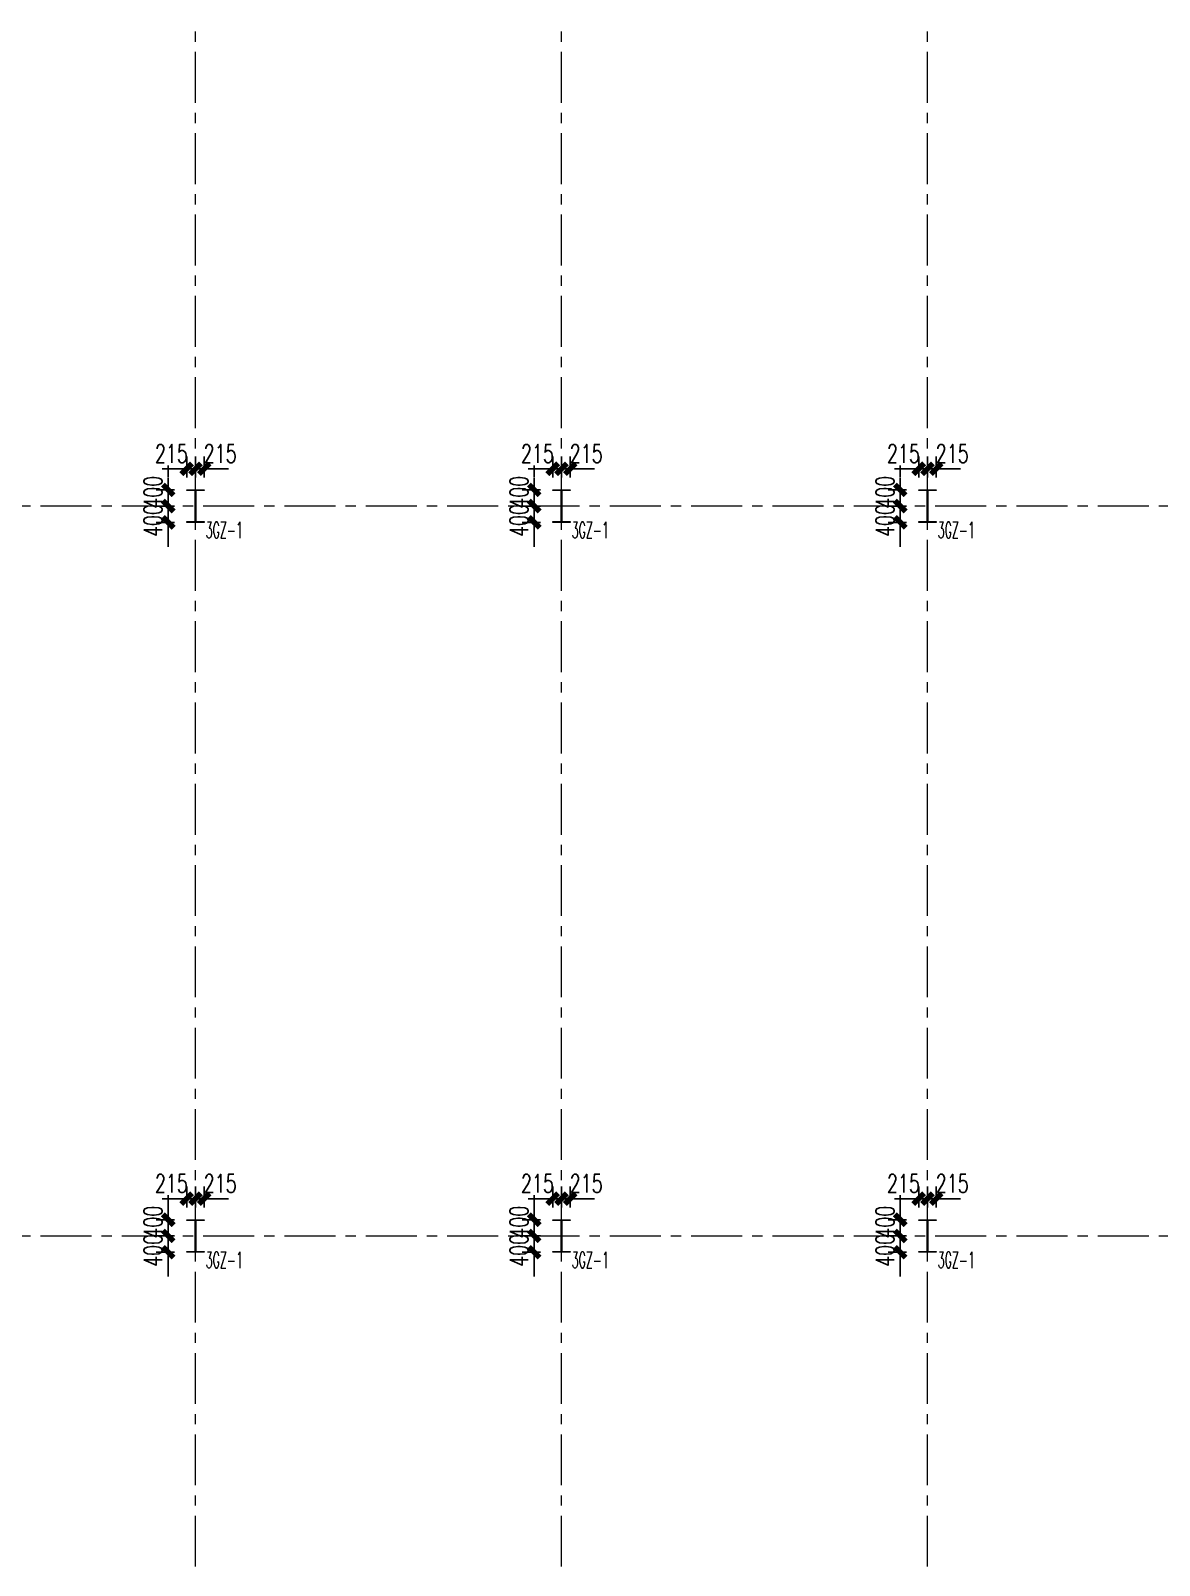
# Model space of a CAD drawing. Extents: x -1201378 to 2367219, y -619313 to 244905.
# Drawn here: x 68190 to 95943, y -245397 to -207656 of the extents above; entities that cross this region are included whole.
import ezdxf
from ezdxf.enums import TextEntityAlignment as Align

# ---------------------------------------------------------------- set-up
doc = ezdxf.new("R2010")
doc.units = 0
doc.header["$LTSCALE"] = 1000
doc.linetypes.add('CENTER', pattern=[2, 1.25, -0.25, 0.25, -0.25])
doc.layers.get('0').update_dxf_attribs({"linetype": 'CONTINUOUS'})
doc.layers.get('Defpoints').update_dxf_attribs({"linetype": 'CONTINUOUS'})
for name, color, linetype in [('A-WINDOW', 140, 'CONTINUOUS'), ('S-DIMZ', 115, 'CONTINUOUS'), ('S-SGJ', 21, 'CONTINUOUS')]:
    doc.layers.add(name, color=color, linetype=linetype)
for name, color, linetype, lineweight in [('S-axis', 111, 'CONTINUOUS', 0), ('S-col', 2, 'CONTINUOUS', 0), ('S-dote', 5, 'CENTER', 0)]:
    doc.layers.add(name, color=color, linetype=linetype, lineweight=lineweight)
doc.styles.add('SS1', font='tj-romans1.shx', dxfattribs={"width": 0.7, "bigfont": 'tj-hztxt1.shx'})
doc.dimstyles.new('S-150-ARCHI', dxfattribs={"dimscale": 150, "dimtxt": 3, "dimasz": 2, "dimexe": 2, "dimexo": 2, "dimgap": 1, "dimtad": 1, "dimdec": 0, "dimzin": 0, "dimdsep": 46, "dimtxsty": 'SS1', "dimblk1": 'TT', "dimblk2": 'TT', "dimsah": 1, "dimcen": 1, "dimclrd": 256, "dimclre": 256, "dimclrt": 256, "dimadec": 0, "dimazin": 0, "dimtfac": 1, "dimtdec": 0, "dimtix": 1, "dimtmove": 2, "dimatfit": 0, "dimldrblk": 'TT', "dimfxl": 2, "dimtolj": 1, "dimtzin": 0, "dimarcsym": 0})

# ---------------------------------------------------------------- blocks, each defined once
blk = doc.blocks.new('w42343243')
at = {"layer": 'S-col'}
blk.add_lwpolyline([(-165069, 621020), (-164639, 621020), (-164639, 621002), (-164848, 621002), (-164848, 620238), (-164639, 620238), (-164639, 620220), (-165069, 620220), (-165069, 620238), (-164860, 620238), (-164860, 621002), (-165069, 621002)], close=True, dxfattribs=at)
blk = doc.blocks.new('42343')
at = {"layer": 'A-WINDOW'}
for p in [(-108000, -35800), (-99000, -35800), (-90000, -35800), (-108000, -53750), (-99000, -53750), (-90000, -53750)]:
    blk.add_blockref('w42343243', p, dxfattribs=at)
blk = doc.blocks.new('3#轴网')
at = {"layer": 'S-dote'}
for p, q in [((-227758.5, -363428.2), (-227758.5, -277948.2)), ((-218758.5, -363428.2), (-218758.5, -277944.2)), ((-209758.5, -363428.2), (-209758.5, -277944.2)), ((-78316.2, -319348.2), (-273210.6, -319348.2)), ((-78316.2, -337298.2), (-273210.6, -337298.2))]:
    blk.add_line(p, q, dxfattribs=at)
blk = doc.blocks.new('TT')
blk.add_line((-0.97, 0), (0.97, 0))
at = {"const_width": 0.45}
blk.add_lwpolyline([(-0.44, -0.44), (0.44, 0.44)], dxfattribs=at)
blk = doc.blocks.new('*D3934')
at = {"layer": 'Defpoints', "color": 0, "transparency": 16777216}
for p in [(72242, -236380), (72242, -236898), (72457, -236898)]:
    blk.add_point(p, dxfattribs=at)
at = {"layer": 'S-DIMZ', "lineweight": -2, "transparency": 16777216}
for p, q in [((72242, -236598), (72242, -236080)), ((72457, -236598), (72457, -236080)), ((71942, -236380), (71642, -236380)), ((72457, -236380), (72242, -236380)), ((72757, -236380), (73057, -236380))]:
    blk.add_line(p, q, dxfattribs=at)
at = {"layer": 'S-DIMZ', "lineweight": -2, "transparency": 16777216, "xscale": 300, "yscale": 300, "zscale": 300}
blk.add_blockref('TT', (72242, -236380), dxfattribs=at)
at = {"layer": 'S-DIMZ', "lineweight": -2, "transparency": 16777216, "xscale": 300, "yscale": 300, "zscale": 300, "rotation": 180}
blk.add_blockref('TT', (72457, -236380), dxfattribs=at)
at = {"layer": 'S-DIMZ', "transparency": 16777216, "insert": (72850, -236005), "char_height": 450, "attachment_point": 5, "style": 'SS1'}
blk.add_mtext('\\A1;215', dxfattribs=at)
blk = doc.blocks.new('*D3935')
at = {"layer": 'Defpoints', "color": 0, "transparency": 16777216}
for p in [(72027, -236380), (72027, -236898), (72242, -236898)]:
    blk.add_point(p, dxfattribs=at)
at = {"layer": 'S-DIMZ', "lineweight": -2, "transparency": 16777216}
for p, q in [((72027, -236598), (72027, -236080)), ((72242, -236598), (72242, -236080)), ((71727, -236380), (71427, -236380)), ((72242, -236380), (72027, -236380)), ((72542, -236380), (72842, -236380))]:
    blk.add_line(p, q, dxfattribs=at)
at = {"layer": 'S-DIMZ', "lineweight": -2, "transparency": 16777216, "xscale": 300, "yscale": 300, "zscale": 300}
blk.add_blockref('TT', (72027, -236380), dxfattribs=at)
at = {"layer": 'S-DIMZ', "lineweight": -2, "transparency": 16777216, "xscale": 300, "yscale": 300, "zscale": 300, "rotation": 180}
blk.add_blockref('TT', (72242, -236380), dxfattribs=at)
at = {"layer": 'S-DIMZ', "transparency": 16777216, "insert": (71651, -236005), "char_height": 450, "attachment_point": 5, "style": 'SS1'}
blk.add_mtext('\\A1;215', dxfattribs=at)
blk = doc.blocks.new('*D3936')
at = {"layer": 'Defpoints', "color": 0, "transparency": 16777216}
for p in [(72027, -236898), (71573, -237298), (72027, -237298)]:
    blk.add_point(p, dxfattribs=at)
at = {"layer": 'S-DIMZ', "lineweight": -2, "transparency": 16777216}
for p, q in [((71573, -236598), (71573, -236298)), ((71727, -236898), (71273, -236898)), ((71573, -236898), (71573, -237298)), ((71727, -237298), (71273, -237298)), ((71573, -237598), (71573, -237898))]:
    blk.add_line(p, q, dxfattribs=at)
at = {"layer": 'S-DIMZ', "lineweight": -2, "transparency": 16777216, "xscale": 300, "yscale": 300, "zscale": 300}
for p, rotation in [((71573, -236898), 270), ((71573, -237298), 90)]:
    blk.add_blockref('TT', p, dxfattribs=dict(at, rotation=rotation))
at = {"layer": 'S-DIMZ', "transparency": 16777216, "insert": (71198, -236958), "char_height": 450, "attachment_point": 5, "rotation": 90, "style": 'SS1'}
blk.add_mtext('\\A1;400', dxfattribs=at)
blk = doc.blocks.new('*D3937')
at = {"layer": 'Defpoints', "color": 0, "transparency": 16777216}
for p in [(72027, -237298), (71573, -237698), (72027, -237698)]:
    blk.add_point(p, dxfattribs=at)
at = {"layer": 'S-DIMZ', "lineweight": -2, "transparency": 16777216}
for p, q in [((71573, -236998), (71573, -236698)), ((71727, -237298), (71273, -237298)), ((71573, -237298), (71573, -237698)), ((71727, -237698), (71273, -237698)), ((71573, -237998), (71573, -238298))]:
    blk.add_line(p, q, dxfattribs=at)
at = {"layer": 'S-DIMZ', "lineweight": -2, "transparency": 16777216, "xscale": 300, "yscale": 300, "zscale": 300}
for p, rotation in [((71573, -237298), 270), ((71573, -237698), 90)]:
    blk.add_blockref('TT', p, dxfattribs=dict(at, rotation=rotation))
at = {"layer": 'S-DIMZ', "transparency": 16777216, "insert": (71198, -237652), "char_height": 450, "attachment_point": 5, "rotation": 90, "style": 'SS1'}
blk.add_mtext('\\A1;400', dxfattribs=at)
blk = doc.blocks.new('*D3969')
at = {"layer": 'Defpoints', "color": 0, "transparency": 16777216}
for p in [(81242, -236380), (81242, -236898), (81457, -236898)]:
    blk.add_point(p, dxfattribs=at)
at = {"layer": 'S-DIMZ', "lineweight": -2, "transparency": 16777216}
for p, q in [((81242, -236598), (81242, -236080)), ((81457, -236598), (81457, -236080)), ((80942, -236380), (80642, -236380)), ((81457, -236380), (81242, -236380)), ((81757, -236380), (82057, -236380))]:
    blk.add_line(p, q, dxfattribs=at)
at = {"layer": 'S-DIMZ', "lineweight": -2, "transparency": 16777216, "xscale": 300, "yscale": 300, "zscale": 300}
blk.add_blockref('TT', (81242, -236380), dxfattribs=at)
at = {"layer": 'S-DIMZ', "lineweight": -2, "transparency": 16777216, "xscale": 300, "yscale": 300, "zscale": 300, "rotation": 180}
blk.add_blockref('TT', (81457, -236380), dxfattribs=at)
at = {"layer": 'S-DIMZ', "transparency": 16777216, "insert": (81850, -236005), "char_height": 450, "attachment_point": 5, "style": 'SS1'}
blk.add_mtext('\\A1;215', dxfattribs=at)
blk = doc.blocks.new('*D3970')
at = {"layer": 'Defpoints', "color": 0, "transparency": 16777216}
for p in [(81027, -236380), (81027, -236898), (81242, -236898)]:
    blk.add_point(p, dxfattribs=at)
at = {"layer": 'S-DIMZ', "lineweight": -2, "transparency": 16777216}
for p, q in [((81027, -236598), (81027, -236080)), ((81242, -236598), (81242, -236080)), ((80727, -236380), (80427, -236380)), ((81242, -236380), (81027, -236380)), ((81542, -236380), (81842, -236380))]:
    blk.add_line(p, q, dxfattribs=at)
at = {"layer": 'S-DIMZ', "lineweight": -2, "transparency": 16777216, "xscale": 300, "yscale": 300, "zscale": 300}
blk.add_blockref('TT', (81027, -236380), dxfattribs=at)
at = {"layer": 'S-DIMZ', "lineweight": -2, "transparency": 16777216, "xscale": 300, "yscale": 300, "zscale": 300, "rotation": 180}
blk.add_blockref('TT', (81242, -236380), dxfattribs=at)
at = {"layer": 'S-DIMZ', "transparency": 16777216, "insert": (80651, -236005), "char_height": 450, "attachment_point": 5, "style": 'SS1'}
blk.add_mtext('\\A1;215', dxfattribs=at)
blk = doc.blocks.new('*D3971')
at = {"layer": 'Defpoints', "color": 0, "transparency": 16777216}
for p in [(81027, -236898), (80573, -237298), (81027, -237298)]:
    blk.add_point(p, dxfattribs=at)
at = {"layer": 'S-DIMZ', "lineweight": -2, "transparency": 16777216}
for p, q in [((80573, -236598), (80573, -236298)), ((80727, -236898), (80273, -236898)), ((80573, -236898), (80573, -237298)), ((80727, -237298), (80273, -237298)), ((80573, -237598), (80573, -237898))]:
    blk.add_line(p, q, dxfattribs=at)
at = {"layer": 'S-DIMZ', "lineweight": -2, "transparency": 16777216, "xscale": 300, "yscale": 300, "zscale": 300}
for p, rotation in [((80573, -236898), 270), ((80573, -237298), 90)]:
    blk.add_blockref('TT', p, dxfattribs=dict(at, rotation=rotation))
at = {"layer": 'S-DIMZ', "transparency": 16777216, "insert": (80198, -236958), "char_height": 450, "attachment_point": 5, "rotation": 90, "style": 'SS1'}
blk.add_mtext('\\A1;400', dxfattribs=at)
blk = doc.blocks.new('*D3972')
at = {"layer": 'Defpoints', "color": 0, "transparency": 16777216}
for p in [(81027, -237298), (80573, -237698), (81027, -237698)]:
    blk.add_point(p, dxfattribs=at)
at = {"layer": 'S-DIMZ', "lineweight": -2, "transparency": 16777216}
for p, q in [((80573, -236998), (80573, -236698)), ((80727, -237298), (80273, -237298)), ((80573, -237298), (80573, -237698)), ((80727, -237698), (80273, -237698)), ((80573, -237998), (80573, -238298))]:
    blk.add_line(p, q, dxfattribs=at)
at = {"layer": 'S-DIMZ', "lineweight": -2, "transparency": 16777216, "xscale": 300, "yscale": 300, "zscale": 300}
for p, rotation in [((80573, -237298), 270), ((80573, -237698), 90)]:
    blk.add_blockref('TT', p, dxfattribs=dict(at, rotation=rotation))
at = {"layer": 'S-DIMZ', "transparency": 16777216, "insert": (80198, -237652), "char_height": 450, "attachment_point": 5, "rotation": 90, "style": 'SS1'}
blk.add_mtext('\\A1;400', dxfattribs=at)
blk = doc.blocks.new('*D3938')
at = {"layer": 'Defpoints', "color": 0, "transparency": 16777216}
for p in [(90242, -236380), (90242, -236898), (90457, -236898)]:
    blk.add_point(p, dxfattribs=at)
at = {"layer": 'S-DIMZ', "lineweight": -2, "transparency": 16777216}
for p, q in [((90242, -236598), (90242, -236080)), ((90457, -236598), (90457, -236080)), ((89942, -236380), (89642, -236380)), ((90457, -236380), (90242, -236380)), ((90757, -236380), (91057, -236380))]:
    blk.add_line(p, q, dxfattribs=at)
at = {"layer": 'S-DIMZ', "lineweight": -2, "transparency": 16777216, "xscale": 300, "yscale": 300, "zscale": 300}
blk.add_blockref('TT', (90242, -236380), dxfattribs=at)
at = {"layer": 'S-DIMZ', "lineweight": -2, "transparency": 16777216, "xscale": 300, "yscale": 300, "zscale": 300, "rotation": 180}
blk.add_blockref('TT', (90457, -236380), dxfattribs=at)
at = {"layer": 'S-DIMZ', "transparency": 16777216, "insert": (90850, -236005), "char_height": 450, "attachment_point": 5, "style": 'SS1'}
blk.add_mtext('\\A1;215', dxfattribs=at)
blk = doc.blocks.new('*D3939')
at = {"layer": 'Defpoints', "color": 0, "transparency": 16777216}
for p in [(90027, -236380), (90027, -236898), (90242, -236898)]:
    blk.add_point(p, dxfattribs=at)
at = {"layer": 'S-DIMZ', "lineweight": -2, "transparency": 16777216}
for p, q in [((90027, -236598), (90027, -236080)), ((90242, -236598), (90242, -236080)), ((89727, -236380), (89427, -236380)), ((90242, -236380), (90027, -236380)), ((90542, -236380), (90842, -236380))]:
    blk.add_line(p, q, dxfattribs=at)
at = {"layer": 'S-DIMZ', "lineweight": -2, "transparency": 16777216, "xscale": 300, "yscale": 300, "zscale": 300}
blk.add_blockref('TT', (90027, -236380), dxfattribs=at)
at = {"layer": 'S-DIMZ', "lineweight": -2, "transparency": 16777216, "xscale": 300, "yscale": 300, "zscale": 300, "rotation": 180}
blk.add_blockref('TT', (90242, -236380), dxfattribs=at)
at = {"layer": 'S-DIMZ', "transparency": 16777216, "insert": (89651, -236005), "char_height": 450, "attachment_point": 5, "style": 'SS1'}
blk.add_mtext('\\A1;215', dxfattribs=at)
blk = doc.blocks.new('*D3940')
at = {"layer": 'Defpoints', "color": 0, "transparency": 16777216}
for p in [(90027, -236898), (89573, -237298), (90027, -237298)]:
    blk.add_point(p, dxfattribs=at)
at = {"layer": 'S-DIMZ', "lineweight": -2, "transparency": 16777216}
for p, q in [((89573, -236598), (89573, -236298)), ((89727, -236898), (89273, -236898)), ((89573, -236898), (89573, -237298)), ((89727, -237298), (89273, -237298)), ((89573, -237598), (89573, -237898))]:
    blk.add_line(p, q, dxfattribs=at)
at = {"layer": 'S-DIMZ', "lineweight": -2, "transparency": 16777216, "xscale": 300, "yscale": 300, "zscale": 300}
for p, rotation in [((89573, -236898), 270), ((89573, -237298), 90)]:
    blk.add_blockref('TT', p, dxfattribs=dict(at, rotation=rotation))
at = {"layer": 'S-DIMZ', "transparency": 16777216, "insert": (89198, -236958), "char_height": 450, "attachment_point": 5, "rotation": 90, "style": 'SS1'}
blk.add_mtext('\\A1;400', dxfattribs=at)
blk = doc.blocks.new('*D3941')
at = {"layer": 'Defpoints', "color": 0, "transparency": 16777216}
for p in [(90027, -237298), (89573, -237698), (90027, -237698)]:
    blk.add_point(p, dxfattribs=at)
at = {"layer": 'S-DIMZ', "lineweight": -2, "transparency": 16777216}
for p, q in [((89573, -236998), (89573, -236698)), ((89727, -237298), (89273, -237298)), ((89573, -237298), (89573, -237698)), ((89727, -237698), (89273, -237698)), ((89573, -237998), (89573, -238298))]:
    blk.add_line(p, q, dxfattribs=at)
at = {"layer": 'S-DIMZ', "lineweight": -2, "transparency": 16777216, "xscale": 300, "yscale": 300, "zscale": 300}
for p, rotation in [((89573, -237298), 270), ((89573, -237698), 90)]:
    blk.add_blockref('TT', p, dxfattribs=dict(at, rotation=rotation))
at = {"layer": 'S-DIMZ', "transparency": 16777216, "insert": (89198, -237652), "char_height": 450, "attachment_point": 5, "rotation": 90, "style": 'SS1'}
blk.add_mtext('\\A1;400', dxfattribs=at)
blk = doc.blocks.new('*D4016')
at = {"layer": 'Defpoints', "color": 0, "transparency": 16777216}
for p in [(72242, -218430), (72242, -218948), (72457, -218948)]:
    blk.add_point(p, dxfattribs=at)
at = {"layer": 'S-DIMZ', "lineweight": -2, "transparency": 16777216}
for p, q in [((72242, -218648), (72242, -218130)), ((72457, -218648), (72457, -218130)), ((71942, -218430), (71642, -218430)), ((72457, -218430), (72242, -218430)), ((72757, -218430), (73057, -218430))]:
    blk.add_line(p, q, dxfattribs=at)
at = {"layer": 'S-DIMZ', "lineweight": -2, "transparency": 16777216, "xscale": 300, "yscale": 300, "zscale": 300}
blk.add_blockref('TT', (72242, -218430), dxfattribs=at)
at = {"layer": 'S-DIMZ', "lineweight": -2, "transparency": 16777216, "xscale": 300, "yscale": 300, "zscale": 300, "rotation": 180}
blk.add_blockref('TT', (72457, -218430), dxfattribs=at)
at = {"layer": 'S-DIMZ', "transparency": 16777216, "insert": (72850, -218055), "char_height": 450, "attachment_point": 5, "style": 'SS1'}
blk.add_mtext('\\A1;215', dxfattribs=at)
blk = doc.blocks.new('*D4017')
at = {"layer": 'Defpoints', "color": 0, "transparency": 16777216}
for p in [(72027, -218430), (72027, -218948), (72242, -218948)]:
    blk.add_point(p, dxfattribs=at)
at = {"layer": 'S-DIMZ', "lineweight": -2, "transparency": 16777216}
for p, q in [((72027, -218648), (72027, -218130)), ((72242, -218648), (72242, -218130)), ((71727, -218430), (71427, -218430)), ((72242, -218430), (72027, -218430)), ((72542, -218430), (72842, -218430))]:
    blk.add_line(p, q, dxfattribs=at)
at = {"layer": 'S-DIMZ', "lineweight": -2, "transparency": 16777216, "xscale": 300, "yscale": 300, "zscale": 300}
blk.add_blockref('TT', (72027, -218430), dxfattribs=at)
at = {"layer": 'S-DIMZ', "lineweight": -2, "transparency": 16777216, "xscale": 300, "yscale": 300, "zscale": 300, "rotation": 180}
blk.add_blockref('TT', (72242, -218430), dxfattribs=at)
at = {"layer": 'S-DIMZ', "transparency": 16777216, "insert": (71651, -218055), "char_height": 450, "attachment_point": 5, "style": 'SS1'}
blk.add_mtext('\\A1;215', dxfattribs=at)
blk = doc.blocks.new('*D4018')
at = {"layer": 'Defpoints', "color": 0, "transparency": 16777216}
for p in [(72027, -218948), (71573, -219348), (72027, -219348)]:
    blk.add_point(p, dxfattribs=at)
at = {"layer": 'S-DIMZ', "lineweight": -2, "transparency": 16777216}
for p, q in [((71573, -218648), (71573, -218348)), ((71727, -218948), (71273, -218948)), ((71573, -218948), (71573, -219348)), ((71727, -219348), (71273, -219348)), ((71573, -219648), (71573, -219948))]:
    blk.add_line(p, q, dxfattribs=at)
at = {"layer": 'S-DIMZ', "lineweight": -2, "transparency": 16777216, "xscale": 300, "yscale": 300, "zscale": 300}
for p, rotation in [((71573, -218948), 270), ((71573, -219348), 90)]:
    blk.add_blockref('TT', p, dxfattribs=dict(at, rotation=rotation))
at = {"layer": 'S-DIMZ', "transparency": 16777216, "insert": (71198, -219008), "char_height": 450, "attachment_point": 5, "rotation": 90, "style": 'SS1'}
blk.add_mtext('\\A1;400', dxfattribs=at)
blk = doc.blocks.new('*D4019')
at = {"layer": 'Defpoints', "color": 0, "transparency": 16777216}
for p in [(72027, -219348), (71573, -219748), (72027, -219748)]:
    blk.add_point(p, dxfattribs=at)
at = {"layer": 'S-DIMZ', "lineweight": -2, "transparency": 16777216}
for p, q in [((71573, -219048), (71573, -218748)), ((71727, -219348), (71273, -219348)), ((71573, -219348), (71573, -219748)), ((71727, -219748), (71273, -219748)), ((71573, -220048), (71573, -220348))]:
    blk.add_line(p, q, dxfattribs=at)
at = {"layer": 'S-DIMZ', "lineweight": -2, "transparency": 16777216, "xscale": 300, "yscale": 300, "zscale": 300}
for p, rotation in [((71573, -219348), 270), ((71573, -219748), 90)]:
    blk.add_blockref('TT', p, dxfattribs=dict(at, rotation=rotation))
at = {"layer": 'S-DIMZ', "transparency": 16777216, "insert": (71198, -219702), "char_height": 450, "attachment_point": 5, "rotation": 90, "style": 'SS1'}
blk.add_mtext('\\A1;400', dxfattribs=at)
blk = doc.blocks.new('*D4020')
at = {"layer": 'Defpoints', "color": 0, "transparency": 16777216}
for p in [(81242, -218430), (81242, -218948), (81457, -218948)]:
    blk.add_point(p, dxfattribs=at)
at = {"layer": 'S-DIMZ', "lineweight": -2, "transparency": 16777216}
for p, q in [((81242, -218648), (81242, -218130)), ((81457, -218648), (81457, -218130)), ((80942, -218430), (80642, -218430)), ((81457, -218430), (81242, -218430)), ((81757, -218430), (82057, -218430))]:
    blk.add_line(p, q, dxfattribs=at)
at = {"layer": 'S-DIMZ', "lineweight": -2, "transparency": 16777216, "xscale": 300, "yscale": 300, "zscale": 300}
blk.add_blockref('TT', (81242, -218430), dxfattribs=at)
at = {"layer": 'S-DIMZ', "lineweight": -2, "transparency": 16777216, "xscale": 300, "yscale": 300, "zscale": 300, "rotation": 180}
blk.add_blockref('TT', (81457, -218430), dxfattribs=at)
at = {"layer": 'S-DIMZ', "transparency": 16777216, "insert": (81850, -218055), "char_height": 450, "attachment_point": 5, "style": 'SS1'}
blk.add_mtext('\\A1;215', dxfattribs=at)
blk = doc.blocks.new('*D4021')
at = {"layer": 'Defpoints', "color": 0, "transparency": 16777216}
for p in [(81027, -218430), (81027, -218948), (81242, -218948)]:
    blk.add_point(p, dxfattribs=at)
at = {"layer": 'S-DIMZ', "lineweight": -2, "transparency": 16777216}
for p, q in [((81027, -218648), (81027, -218130)), ((81242, -218648), (81242, -218130)), ((80727, -218430), (80427, -218430)), ((81242, -218430), (81027, -218430)), ((81542, -218430), (81842, -218430))]:
    blk.add_line(p, q, dxfattribs=at)
at = {"layer": 'S-DIMZ', "lineweight": -2, "transparency": 16777216, "xscale": 300, "yscale": 300, "zscale": 300}
blk.add_blockref('TT', (81027, -218430), dxfattribs=at)
at = {"layer": 'S-DIMZ', "lineweight": -2, "transparency": 16777216, "xscale": 300, "yscale": 300, "zscale": 300, "rotation": 180}
blk.add_blockref('TT', (81242, -218430), dxfattribs=at)
at = {"layer": 'S-DIMZ', "transparency": 16777216, "insert": (80651, -218055), "char_height": 450, "attachment_point": 5, "style": 'SS1'}
blk.add_mtext('\\A1;215', dxfattribs=at)
blk = doc.blocks.new('*D4022')
at = {"layer": 'Defpoints', "color": 0, "transparency": 16777216}
for p in [(81027, -218948), (80573, -219348), (81027, -219348)]:
    blk.add_point(p, dxfattribs=at)
at = {"layer": 'S-DIMZ', "lineweight": -2, "transparency": 16777216}
for p, q in [((80573, -218648), (80573, -218348)), ((80727, -218948), (80273, -218948)), ((80573, -218948), (80573, -219348)), ((80727, -219348), (80273, -219348)), ((80573, -219648), (80573, -219948))]:
    blk.add_line(p, q, dxfattribs=at)
at = {"layer": 'S-DIMZ', "lineweight": -2, "transparency": 16777216, "xscale": 300, "yscale": 300, "zscale": 300}
for p, rotation in [((80573, -218948), 270), ((80573, -219348), 90)]:
    blk.add_blockref('TT', p, dxfattribs=dict(at, rotation=rotation))
at = {"layer": 'S-DIMZ', "transparency": 16777216, "insert": (80198, -219008), "char_height": 450, "attachment_point": 5, "rotation": 90, "style": 'SS1'}
blk.add_mtext('\\A1;400', dxfattribs=at)
blk = doc.blocks.new('*D4023')
at = {"layer": 'Defpoints', "color": 0, "transparency": 16777216}
for p in [(81027, -219348), (80573, -219748), (81027, -219748)]:
    blk.add_point(p, dxfattribs=at)
at = {"layer": 'S-DIMZ', "lineweight": -2, "transparency": 16777216}
for p, q in [((80573, -219048), (80573, -218748)), ((80727, -219348), (80273, -219348)), ((80573, -219348), (80573, -219748)), ((80727, -219748), (80273, -219748)), ((80573, -220048), (80573, -220348))]:
    blk.add_line(p, q, dxfattribs=at)
at = {"layer": 'S-DIMZ', "lineweight": -2, "transparency": 16777216, "xscale": 300, "yscale": 300, "zscale": 300}
for p, rotation in [((80573, -219348), 270), ((80573, -219748), 90)]:
    blk.add_blockref('TT', p, dxfattribs=dict(at, rotation=rotation))
at = {"layer": 'S-DIMZ', "transparency": 16777216, "insert": (80198, -219702), "char_height": 450, "attachment_point": 5, "rotation": 90, "style": 'SS1'}
blk.add_mtext('\\A1;400', dxfattribs=at)
blk = doc.blocks.new('*D4024')
at = {"layer": 'Defpoints', "color": 0, "transparency": 16777216}
for p in [(90242, -218430), (90242, -218948), (90457, -218948)]:
    blk.add_point(p, dxfattribs=at)
at = {"layer": 'S-DIMZ', "lineweight": -2, "transparency": 16777216}
for p, q in [((90242, -218648), (90242, -218130)), ((90457, -218648), (90457, -218130)), ((89942, -218430), (89642, -218430)), ((90457, -218430), (90242, -218430)), ((90757, -218430), (91057, -218430))]:
    blk.add_line(p, q, dxfattribs=at)
at = {"layer": 'S-DIMZ', "lineweight": -2, "transparency": 16777216, "xscale": 300, "yscale": 300, "zscale": 300}
blk.add_blockref('TT', (90242, -218430), dxfattribs=at)
at = {"layer": 'S-DIMZ', "lineweight": -2, "transparency": 16777216, "xscale": 300, "yscale": 300, "zscale": 300, "rotation": 180}
blk.add_blockref('TT', (90457, -218430), dxfattribs=at)
at = {"layer": 'S-DIMZ', "transparency": 16777216, "insert": (90850, -218055), "char_height": 450, "attachment_point": 5, "style": 'SS1'}
blk.add_mtext('\\A1;215', dxfattribs=at)
blk = doc.blocks.new('*D4025')
at = {"layer": 'Defpoints', "color": 0, "transparency": 16777216}
for p in [(90027, -218430), (90027, -218948), (90242, -218948)]:
    blk.add_point(p, dxfattribs=at)
at = {"layer": 'S-DIMZ', "lineweight": -2, "transparency": 16777216}
for p, q in [((90027, -218648), (90027, -218130)), ((90242, -218648), (90242, -218130)), ((89727, -218430), (89427, -218430)), ((90242, -218430), (90027, -218430)), ((90542, -218430), (90842, -218430))]:
    blk.add_line(p, q, dxfattribs=at)
at = {"layer": 'S-DIMZ', "lineweight": -2, "transparency": 16777216, "xscale": 300, "yscale": 300, "zscale": 300}
blk.add_blockref('TT', (90027, -218430), dxfattribs=at)
at = {"layer": 'S-DIMZ', "lineweight": -2, "transparency": 16777216, "xscale": 300, "yscale": 300, "zscale": 300, "rotation": 180}
blk.add_blockref('TT', (90242, -218430), dxfattribs=at)
at = {"layer": 'S-DIMZ', "transparency": 16777216, "insert": (89651, -218055), "char_height": 450, "attachment_point": 5, "style": 'SS1'}
blk.add_mtext('\\A1;215', dxfattribs=at)
blk = doc.blocks.new('*D4026')
at = {"layer": 'Defpoints', "color": 0, "transparency": 16777216}
for p in [(90027, -218948), (89573, -219348), (90027, -219348)]:
    blk.add_point(p, dxfattribs=at)
at = {"layer": 'S-DIMZ', "lineweight": -2, "transparency": 16777216}
for p, q in [((89573, -218648), (89573, -218348)), ((89727, -218948), (89273, -218948)), ((89573, -218948), (89573, -219348)), ((89727, -219348), (89273, -219348)), ((89573, -219648), (89573, -219948))]:
    blk.add_line(p, q, dxfattribs=at)
at = {"layer": 'S-DIMZ', "lineweight": -2, "transparency": 16777216, "xscale": 300, "yscale": 300, "zscale": 300}
for p, rotation in [((89573, -218948), 270), ((89573, -219348), 90)]:
    blk.add_blockref('TT', p, dxfattribs=dict(at, rotation=rotation))
at = {"layer": 'S-DIMZ', "transparency": 16777216, "insert": (89198, -219008), "char_height": 450, "attachment_point": 5, "rotation": 90, "style": 'SS1'}
blk.add_mtext('\\A1;400', dxfattribs=at)
blk = doc.blocks.new('*D4027')
at = {"layer": 'Defpoints', "color": 0, "transparency": 16777216}
for p in [(90027, -219348), (89573, -219748), (90027, -219748)]:
    blk.add_point(p, dxfattribs=at)
at = {"layer": 'S-DIMZ', "lineweight": -2, "transparency": 16777216}
for p, q in [((89573, -219048), (89573, -218748)), ((89727, -219348), (89273, -219348)), ((89573, -219348), (89573, -219748)), ((89727, -219748), (89273, -219748)), ((89573, -220048), (89573, -220348))]:
    blk.add_line(p, q, dxfattribs=at)
at = {"layer": 'S-DIMZ', "lineweight": -2, "transparency": 16777216, "xscale": 300, "yscale": 300, "zscale": 300}
for p, rotation in [((89573, -219348), 270), ((89573, -219748), 90)]:
    blk.add_blockref('TT', p, dxfattribs=dict(at, rotation=rotation))
at = {"layer": 'S-DIMZ', "transparency": 16777216, "insert": (89198, -219702), "char_height": 450, "attachment_point": 5, "rotation": 90, "style": 'SS1'}
blk.add_mtext('\\A1;400', dxfattribs=at)

msp = doc.modelspace()

# ---------------------------------------------------------------- block references
at = {"layer": 'S-axis'}
msp.add_blockref('3#轴网', (300000, 100000), dxfattribs=at)
at = {"layer": 'S-col'}
msp.add_blockref('42343', (345095.7, -804168.2), dxfattribs=at)

# ---------------------------------------------------------------- texts
at = {"layer": 'S-SGJ', "style": 'SS1', "width": 0.5}
for p in [(72492.2, -219937.1), (81492.2, -219937.1), (90492.2, -219937.1), (72492.2, -237887.1), (81492.2, -237887.1), (90492.2, -237887.1)]:
    msp.add_text('3GZ-1', height=400, dxfattribs=at).set_placement(p, align=Align.MIDDLE_LEFT)

# ---------------------------------------------------------------- dimensions: what is measured, and where the dimension line sits
at = {"layer": 'S-DIMZ'}
for base, p1, p2, picture, middle in [((72026.5, -218430.4), (72241.5, -218948.2), (72026.5, -218948.2), '*D4017', (71651, -218055.4)), ((72241.5, -218430.4), (72456.5, -218948.2), (72241.5, -218948.2), '*D4016', (72849.5, -218055.4)), ((81026.5, -218430.4), (81241.5, -218948.2), (81026.5, -218948.2), '*D4021', (80651, -218055.4)), ((81241.5, -218430.4), (81456.5, -218948.2), (81241.5, -218948.2), '*D4020', (81849.5, -218055.4)), ((90026.5, -218430.4), (90241.5, -218948.2), (90026.5, -218948.2), '*D4025', (89651, -218055.4)), ((90241.5, -218430.4), (90456.5, -218948.2), (90241.5, -218948.2), '*D4024', (90849.5, -218055.4)), ((72026.5, -236380.4), (72241.5, -236898.2), (72026.5, -236898.2), '*D3935', (71651, -236005.4)), ((72241.5, -236380.4), (72456.5, -236898.2), (72241.5, -236898.2), '*D3934', (72849.5, -236005.4)), ((81026.5, -236380.4), (81241.5, -236898.2), (81026.5, -236898.2), '*D3970', (80651, -236005.4)), ((81241.5, -236380.4), (81456.5, -236898.2), (81241.5, -236898.2), '*D3969', (81849.5, -236005.4)), ((90026.5, -236380.4), (90241.5, -236898.2), (90026.5, -236898.2), '*D3939', (89651, -236005.4)), ((90241.5, -236380.4), (90456.5, -236898.2), (90241.5, -236898.2), '*D3938', (90849.5, -236005.4))]:
    dim = msp.add_linear_dim(base=base, p1=p1, p2=p2, dimstyle='S-150-ARCHI', dxfattribs=at)
    dim.commit()
    dim.dimension.update_dxf_attribs({"geometry": picture, "text_midpoint": middle, "dimtype": 160})
for base, p1, p2, picture, middle in [((71573.4, -219348.2), (72026.5, -218948.2), (72026.5, -219348.2), '*D4018', (71198.4, -219008.2)), ((80573.4, -219348.2), (81026.5, -218948.2), (81026.5, -219348.2), '*D4022', (80198.4, -219008.2)), ((89573.4, -219348.2), (90026.5, -218948.2), (90026.5, -219348.2), '*D4026', (89198.4, -219008.2)), ((71573.4, -219748.2), (72026.5, -219348.2), (72026.5, -219748.2), '*D4019', (71198.4, -219702.1)), ((80573.4, -219748.2), (81026.5, -219348.2), (81026.5, -219748.2), '*D4023', (80198.4, -219702.1)), ((89573.4, -219748.2), (90026.5, -219348.2), (90026.5, -219748.2), '*D4027', (89198.4, -219702.1)), ((71573.4, -237298.2), (72026.5, -236898.2), (72026.5, -237298.2), '*D3936', (71198.4, -236958.2)), ((80573.4, -237298.2), (81026.5, -236898.2), (81026.5, -237298.2), '*D3971', (80198.4, -236958.2)), ((89573.4, -237298.2), (90026.5, -236898.2), (90026.5, -237298.2), '*D3940', (89198.4, -236958.2)), ((71573.4, -237698.2), (72026.5, -237298.2), (72026.5, -237698.2), '*D3937', (71198.4, -237652.1)), ((80573.4, -237698.2), (81026.5, -237298.2), (81026.5, -237698.2), '*D3972', (80198.4, -237652.1)), ((89573.4, -237698.2), (90026.5, -237298.2), (90026.5, -237698.2), '*D3941', (89198.4, -237652.1))]:
    dim = msp.add_linear_dim(base=base, p1=p1, p2=p2, angle=90, dimstyle='S-150-ARCHI', dxfattribs=at)
    dim.commit()
    dim.dimension.update_dxf_attribs({"geometry": picture, "text_midpoint": middle, "dimtype": 160})

doc.saveas('drawing.dxf')
